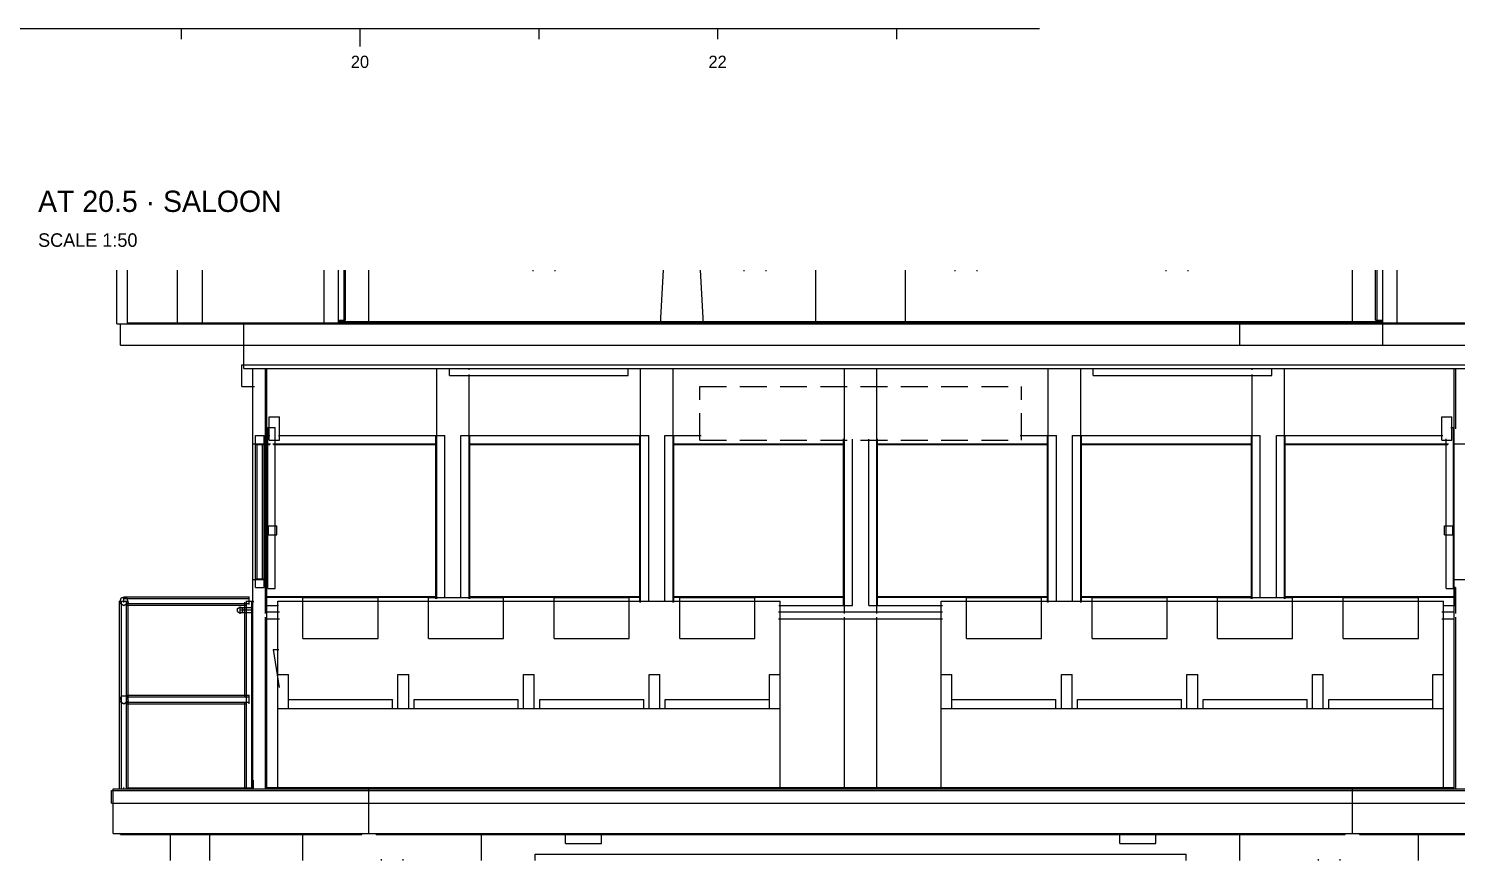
# Model space of a CAD drawing. Extents: x 5 to 836, y 5 to 589.
# Drawn here: x 395.9 to 555.6, y 182 to 275 of the extents above; entities that cross this region are included whole.
import ezdxf
from ezdxf.enums import TextEntityAlignment as Align

# ---------------------------------------------------------------- set-up
doc = ezdxf.new("R2010")
doc.units = 0
doc.linetypes.add('DASHED', pattern=[4.5, 3, -1.5])
for name, color, linetype in [('CUT', 7, 'CONTINUOUS'), ('DETAIL', 8, 'CONTINUOUS'), ('DIM', 3, 'CONTINUOUS'), ('MARKING', 4, 'DASHED'), ('OUTLINE', 7, 'CONTINUOUS'), ('TEXT', 7, 'CONTINUOUS')]:
    doc.layers.add(name, color=color, linetype=linetype)

msp = doc.modelspace()

# ---------------------------------------------------------------- linework, layer by layer
at = {"layer": 'CUT'}
for p, q in [((405.8, 242), (405.8, 248)), ((407, 242), (407, 248)), ((429, 242), (429, 248)), ((430.6, 242), (430.6, 248)), ((431.4, 242.4), (431.4, 248)), ((405.8, 242), (572.2, 242)), ((406.2, 239.6), (406.2, 242)), ((407, 242.12), (571, 242.12)), ((407, 242.02), (571, 242.02)), ((420, 237), (420, 242)), ((430.6, 242.4), (431.4, 242.4)), ((430.6, 242.24), (547.4, 242.24)), ((430.6, 242.14), (547.4, 242.14)), ((529.8, 242.14), (529.8, 242.24)), ((531.4, 239.6), (531.4, 242.12)), ((547.4, 242.15), (547.4, 242.24)), ((547.4, 239.6), (547.4, 242.12)), ((406.2, 239.6), (571.8, 239.6)), ((420, 237), (558, 237)), ((421, 228.58), (421, 237)), ((422.6, 228.58), (422.6, 237)), ((555.4, 228.58), (555.4, 237)), ((422.86, 229), (422.86, 231.6)), ((422.86, 231.6), (424, 231.6)), ((424, 229), (424, 231.6)), ((421, 228.58), (422.6, 228.58)), ((421.3, 228.5), (421.3, 229.5)), ((421.3, 229.5), (422.3, 229.5)), ((421.3, 228.5), (422.3, 228.5)), ((421.5, 213.5), (421.5, 228.5)), ((422.1, 213.5), (422.1, 228.5)), ((422.3, 228.5), (422.3, 229.5)), ((422.86, 229), (424, 229)), ((555.4, 228.58), (557, 228.58)), ((421, 190), (421, 213.42)), ((421, 213.42), (422.6, 213.42)), ((421.3, 213.5), (422.3, 213.5)), ((421.3, 212.5), (421.3, 213.5)), ((421.3, 212.5), (422.3, 212.5)), ((422.3, 212.5), (422.3, 213.5)), ((422.6, 190), (422.6, 213.42)), ((555.4, 213.42), (557, 213.42)), ((555.4, 190), (555.4, 213.42)), ((406.12, 210.85), (406.31, 211.4)), ((406.12, 210.85), (406.6, 210.5)), ((406.31, 211.4), (406.89, 211.4)), ((406.6, 210.5), (407.08, 210.85)), ((406.89, 211.4), (407.08, 210.85)), ((419.29, 210.18), (419.6, 210.36)), ((419.29, 209.82), (419.29, 210.18)), ((419.29, 209.82), (419.6, 209.64)), ((419.6, 210.36), (419.91, 210.18)), ((419.6, 209.64), (419.91, 209.82)), ((419.91, 209.82), (419.91, 210.18)), ((423.8, 190), (423.8, 202.8)), ((423.8, 202.8), (425, 202.8)), ((425, 199), (425, 202.8)), ((437.25, 202.8), (438.45, 202.8)), ((437.25, 199), (437.25, 202.8)), ((438.45, 199), (438.45, 202.8)), ((451.3, 202.8), (452.5, 202.8)), ((451.3, 199), (451.3, 202.8)), ((452.5, 199), (452.5, 202.8)), ((465.35, 202.8), (466.55, 202.8)), ((465.35, 199), (465.35, 202.8)), ((466.55, 199), (466.55, 202.8)), ((478.8, 199), (478.8, 202.8)), ((478.8, 202.8), (480, 202.8)), ((480, 190), (480, 202.8)), ((498, 202.8), (499.2, 202.8)), ((498, 190), (498, 202.8)), ((499.2, 199), (499.2, 202.8)), ((511.45, 202.8), (512.65, 202.8)), ((511.45, 199), (511.45, 202.8)), ((512.65, 199), (512.65, 202.8)), ((525.5, 202.8), (526.7, 202.8)), ((525.5, 199), (525.5, 202.8)), ((526.7, 199), (526.7, 202.8)), ((539.55, 202.8), (540.75, 202.8)), ((539.55, 199), (539.55, 202.8)), ((540.75, 199), (540.75, 202.8)), ((553, 202.8), (554.2, 202.8)), ((553, 199), (553, 202.8)), ((554.2, 190), (554.2, 202.8)), ((406.12, 199.85), (406.31, 200.4)), ((406.12, 199.85), (406.6, 199.5)), ((406.31, 200.4), (406.89, 200.4)), ((406.6, 199.5), (407.08, 199.85)), ((406.89, 200.4), (407.08, 199.85)), ((425, 200), (436.65, 200)), ((436.65, 199.02), (436.65, 200)), ((439.05, 200), (450.7, 200)), ((439.05, 199), (439.05, 199.98)), ((450.7, 199.02), (450.7, 200)), ((453.1, 200), (464.75, 200)), ((453.1, 199), (453.1, 199.98)), ((464.75, 199.02), (464.75, 200)), ((467.15, 200), (478.8, 200)), ((467.15, 199), (467.15, 199.98)), ((499.2, 200), (510.85, 200)), ((510.85, 199.02), (510.85, 200)), ((513.25, 200), (524.9, 200)), ((513.25, 199), (513.25, 199.98)), ((524.9, 199.02), (524.9, 200)), ((527.3, 200), (538.95, 200)), ((527.3, 199), (527.3, 199.98)), ((538.95, 199.02), (538.95, 200)), ((541.35, 200), (553, 200)), ((541.35, 199), (541.35, 199.98)), ((423.8, 199), (480, 199)), ((498, 199), (554.2, 199)), ((407, 190.02), (407, 190.1)), ((407, 190.1), (421, 190.1)), ((422.6, 190.16), (555.4, 190.16)), ((422.6, 190.06), (555.4, 190.06)), ((405.4, 190), (572.6, 190)), ((405.4, 185), (405.4, 190)), ((434, 185), (434, 190)), ((544, 185), (544, 190)), ((405.4, 185), (572.6, 185)), ((406.2, 184.92), (406.2, 185)), ((406.2, 184.9), (433.2, 184.9)), ((433.2, 184.9), (433.2, 184.98)), ((434.8, 184.91), (434.8, 185)), ((434.8, 184.9), (543.2, 184.9)), ((456, 183.9), (456, 184.9)), ((456, 183.9), (460, 183.9)), ((460, 183.9), (460, 184.9)), ((518, 183.9), (518, 184.9)), ((518, 183.9), (522, 183.9)), ((522, 183.9), (522, 184.9)), ((543.2, 184.9), (543.2, 184.99)), ((544.8, 184.92), (544.8, 185)), ((544.8, 184.9), (571.8, 184.9))]:
    msp.add_line(p, q, dxfattribs=at)
at = {"layer": 'DETAIL'}
for p, q in [((405.8, 242), (405.8, 248)), ((407, 242), (407, 248)), ((412.6, 242), (412.6, 248)), ((415.4, 242), (415.4, 248)), ((429, 242), (429, 248)), ((430.6, 242), (430.6, 248)), ((431.22, 242), (431.22, 248)), ((431.4, 242.4), (431.4, 248)), ((434, 242), (434, 248)), ((452.38, 247.86), (452.38, 248)), ((454.82, 247.86), (454.82, 248)), ((475.98, 247.86), (475.98, 248)), ((478.42, 247.86), (478.42, 248)), ((484, 242), (484, 248)), ((494, 242), (494, 248)), ((499.58, 247.86), (499.58, 248)), ((502.02, 247.86), (502.02, 248)), ((523.18, 247.86), (523.18, 248)), ((525.62, 247.86), (525.62, 248)), ((544, 242), (544, 248)), ((546.6, 242.4), (546.6, 248)), ((546.78, 242), (546.78, 248)), ((547.4, 239.6), (547.4, 248)), ((549, 242), (549, 248)), ((405.8, 242), (572.2, 242)), ((406.2, 239.6), (406.2, 242)), ((430.6, 242.4), (431.4, 242.4)), ((452.38, 242), (452.38, 242.14)), ((454.82, 242), (454.82, 242.14)), ((475.98, 242), (475.98, 242.14)), ((478.42, 242), (478.42, 242.14)), ((499.58, 242), (499.58, 242.14)), ((502.02, 242), (502.02, 242.14)), ((523.18, 242), (523.18, 242.14)), ((525.62, 242), (525.62, 242.14)), ((531.4, 239.6), (531.4, 242)), ((546.6, 242.4), (547.4, 242.4)), ((406.2, 239.6), (571.8, 239.6)), ((420, 237), (420, 239.78)), ((419.8, 235), (419.8, 237.4)), ((419.8, 237.4), (558.2, 237.4)), ((420, 237), (558, 237)), ((421, 190), (421, 237)), ((422.42, 209.61), (422.42, 237)), ((422.6, 190), (422.6, 237)), ((441.58, 211.26), (441.58, 237)), ((443, 236.2), (443, 237)), ((445.22, 236.86), (445.22, 237)), ((463, 236.2), (463, 237)), ((464.38, 210.84), (464.38, 237)), ((468.02, 210.84), (468.02, 237)), ((487.18, 209.61), (487.18, 237)), ((490.82, 209.61), (490.82, 237)), ((509.98, 210.84), (509.98, 237)), ((513.62, 210.84), (513.62, 237)), ((515, 236.2), (515, 237)), ((532.78, 236.86), (532.78, 237)), ((535, 236.2), (535, 237)), ((536.42, 211.26), (536.42, 237)), ((555.4, 190), (555.4, 237)), ((555.58, 230.24), (555.58, 237)), ((419.8, 235), (421.2, 235)), ((443, 236.2), (463, 236.2)), ((445.22, 211.26), (445.22, 236.31)), ((515, 236.2), (535, 236.2)), ((532.78, 211.26), (532.78, 236.31)), ((422.86, 229), (422.86, 231.6)), ((422.86, 231.6), (424, 231.6)), ((424, 229), (424, 231.6)), ((554, 231.6), (555.14, 231.6)), ((554, 229), (554, 231.6)), ((555.14, 229), (555.14, 231.6)), ((422.7, 212.4), (422.7, 230.4)), ((422.7, 230.4), (423.5, 230.4)), ((423.5, 212.4), (423.5, 230.4)), ((555.03, 230.4), (555.3, 230.4)), ((555.3, 212.4), (555.3, 230.4)), ((421, 228.58), (422.98, 228.58)), ((421.3, 212.5), (421.3, 229.5)), ((421.3, 229.5), (422.3, 229.5)), ((421.3, 228.5), (422.3, 228.5)), ((421.5, 213.5), (421.5, 228.5)), ((422.1, 213.5), (422.1, 228.5)), ((422.3, 212.5), (422.3, 229.5)), ((422.5, 210.5), (422.5, 229.5)), ((422.5, 229.5), (422.92, 229.5)), ((422.5, 228.5), (422.92, 228.5)), ((422.86, 229), (422.99, 229)), ((423.24, 229), (424, 229)), ((423.26, 228.58), (441.58, 228.58)), ((423.34, 228.5), (441.5, 228.5)), ((423.9, 229.5), (442.5, 229.5)), ((441.5, 211.25), (441.5, 229.5)), ((442.5, 211.34), (442.5, 229.5)), ((444.3, 229.5), (465.3, 229.5)), ((444.3, 211.34), (444.3, 229.5)), ((445.22, 228.58), (464.38, 228.58)), ((445.3, 211.25), (445.3, 229.5)), ((445.3, 228.5), (464.3, 228.5)), ((464.3, 210.87), (464.3, 229.5)), ((465.3, 210.92), (465.3, 229.5)), ((467.1, 229.5), (471.17, 229.5)), ((467.1, 210.92), (467.1, 229.5)), ((468.02, 228.58), (487.18, 228.58)), ((468.1, 210.87), (468.1, 229.5)), ((468.1, 228.5), (487.1, 228.5)), ((487.1, 210.5), (487.1, 229.13)), ((488.1, 210.5), (488.1, 229.08)), ((489.9, 210.5), (489.9, 229.08)), ((490.82, 228.58), (509.98, 228.58)), ((490.9, 210.5), (490.9, 229.13)), ((490.9, 228.5), (509.9, 228.5)), ((506.83, 229.5), (510.9, 229.5)), ((509.9, 210.87), (509.9, 229.5)), ((510.9, 210.92), (510.9, 229.5)), ((512.7, 229.5), (533.7, 229.5)), ((512.7, 210.92), (512.7, 229.5)), ((513.62, 228.58), (532.78, 228.58)), ((513.7, 210.87), (513.7, 229.5)), ((513.7, 228.5), (532.7, 228.5)), ((532.7, 211.25), (532.7, 229.5)), ((533.7, 211.34), (533.7, 229.5)), ((535.5, 229.5), (554.1, 229.5)), ((535.5, 211.34), (535.5, 229.5)), ((536.42, 228.58), (554.74, 228.58)), ((536.5, 211.25), (536.5, 229.5)), ((536.5, 228.5), (554.66, 228.5)), ((554, 229), (555.14, 229)), ((554.5, 212.4), (554.5, 229.14)), ((555.4, 228.58), (557, 228.58)), ((422.78, 218.4), (422.78, 219.4)), ((422.78, 219.4), (423.7, 219.4)), ((423.7, 218.4), (423.7, 219.4)), ((554.3, 219.4), (555.22, 219.4)), ((554.3, 218.4), (554.3, 219.4)), ((555.22, 218.4), (555.22, 219.4)), ((422.78, 218.4), (423.7, 218.4)), ((554.3, 218.4), (555.22, 218.4)), ((421, 213.42), (422.6, 213.42)), ((421.3, 213.5), (422.3, 213.5)), ((421.3, 212.5), (422.3, 212.5)), ((555.4, 213.42), (557, 213.42)), ((555.5, 210.5), (555.5, 212.6)), ((555.58, 209.61), (555.58, 212.52)), ((406.12, 210.85), (406.31, 211.4)), ((406.12, 211), (407.08, 211)), ((406.12, 190), (406.12, 211)), ((406.12, 210.85), (406.31, 210.71)), ((406.31, 211.4), (406.89, 211.4)), ((406.31, 190), (406.31, 211)), ((406.6, 210.82), (406.6, 211.48)), ((406.6, 211.48), (420.6, 211.48)), ((406.6, 211.29), (420.6, 211.29)), ((406.89, 211.4), (407.08, 210.85)), ((406.89, 190), (406.89, 211)), ((406.89, 210.71), (407.08, 210.85)), ((407.08, 190), (407.08, 211)), ((420.12, 200.29), (420.12, 210.86)), ((420.22, 211), (421.08, 211)), ((420.31, 190), (420.31, 211)), ((420.6, 210.62), (420.6, 211.48)), ((420.89, 190), (420.89, 211)), ((421.08, 210.86), (421.08, 211)), ((422.42, 211.42), (441.58, 211.42)), ((422.5, 211.5), (441.5, 211.5)), ((422.7, 212.4), (423.5, 212.4)), ((423.8, 211), (480, 211)), ((423.8, 190), (423.8, 211)), ((426.62, 211.4), (435.02, 211.4)), ((426.62, 206.8), (426.62, 211.4)), ((435.02, 206.8), (435.02, 211.4)), ((440.68, 211.4), (449.07, 211.4)), ((440.68, 206.8), (440.68, 211.4)), ((445.22, 211.42), (464.38, 211.42)), ((445.3, 211.5), (464.3, 211.5)), ((449.07, 206.8), (449.07, 211.4)), ((454.72, 211.4), (463.12, 211.4)), ((454.72, 206.8), (454.72, 211.4)), ((463.12, 206.8), (463.12, 211.4)), ((468.02, 211.42), (487.18, 211.42)), ((468.1, 211.5), (487.1, 211.5)), ((468.77, 211.4), (477.17, 211.4)), ((468.77, 206.8), (468.77, 211.4)), ((477.17, 206.8), (477.17, 211.4)), ((480, 190), (480, 211)), ((490.82, 211.42), (509.98, 211.42)), ((490.9, 211.5), (509.9, 211.5)), ((498, 211), (554.2, 211)), ((498, 190), (498, 211)), ((500.83, 211.4), (509.23, 211.4)), ((500.83, 206.8), (500.83, 211.4)), ((509.23, 206.8), (509.23, 211.4)), ((513.62, 211.42), (532.78, 211.42)), ((513.7, 211.5), (532.7, 211.5)), ((514.88, 211.4), (523.28, 211.4)), ((514.88, 206.8), (514.88, 211.4)), ((523.28, 206.8), (523.28, 211.4)), ((528.93, 211.4), (537.32, 211.4)), ((528.93, 206.8), (528.93, 211.4)), ((536.42, 211.42), (555.58, 211.42)), ((536.5, 211.5), (555.5, 211.5)), ((537.32, 206.8), (537.32, 211.4)), ((542.98, 211.4), (551.38, 211.4)), ((542.98, 206.8), (542.98, 211.4)), ((551.38, 206.8), (551.38, 211.4)), ((554.2, 190), (554.2, 211)), ((554.5, 212.4), (555.3, 212.4)), ((406.88, 210.71), (420.6, 210.71)), ((406.88, 210.52), (420.32, 210.52)), ((419.29, 210.18), (419.6, 210.36)), ((419.29, 209.82), (419.29, 210.18)), ((419.29, 209.82), (419.6, 209.64)), ((419.6, 210.36), (419.91, 210.18)), ((419.6, 209.72), (419.6, 210.28)), ((419.6, 210.28), (421, 210.28)), ((419.6, 210), (421, 210)), ((419.6, 209.64), (419.91, 209.82)), ((419.6, 209.72), (421, 209.72)), ((419.91, 209.82), (419.91, 210.18)), ((422.5, 210.5), (423.9, 210.5)), ((422.6, 209.8), (424, 209.8)), ((479.83, 209.8), (498.17, 209.8)), ((479.84, 210.5), (488.1, 210.5)), ((489.9, 210.5), (498.16, 210.5)), ((554, 209.8), (555.4, 209.8)), ((554.1, 210.5), (555.5, 210.5)), ((422.42, 190), (422.42, 209.19)), ((422.6, 209), (424, 209)), ((479.83, 209), (498.17, 209)), ((487.18, 190), (487.18, 209.19)), ((490.82, 190), (490.82, 209.19)), ((554, 209), (555.4, 209)), ((555.58, 190), (555.58, 209.19)), ((426.62, 206.8), (435.02, 206.8)), ((440.68, 206.8), (449.07, 206.8)), ((454.72, 206.8), (463.12, 206.8)), ((468.77, 206.8), (477.17, 206.8)), ((500.83, 206.8), (509.23, 206.8)), ((514.88, 206.8), (523.28, 206.8)), ((528.93, 206.8), (537.32, 206.8)), ((542.98, 206.8), (551.38, 206.8)), ((423.28, 205.6), (423.94, 205.6)), ((423.8, 202.8), (425, 202.8)), ((425, 199), (425, 202.8)), ((437.25, 202.8), (438.45, 202.8)), ((437.25, 199), (437.25, 202.8)), ((438.45, 199), (438.45, 202.8)), ((451.3, 202.8), (452.5, 202.8)), ((451.3, 199), (451.3, 202.8)), ((452.5, 199), (452.5, 202.8)), ((465.35, 202.8), (466.55, 202.8)), ((465.35, 199), (465.35, 202.8)), ((466.55, 199), (466.55, 202.8)), ((478.8, 199), (478.8, 202.8)), ((478.8, 202.8), (480, 202.8)), ((498, 202.8), (499.2, 202.8)), ((499.2, 199), (499.2, 202.8)), ((511.45, 202.8), (512.65, 202.8)), ((511.45, 199), (511.45, 202.8)), ((512.65, 199), (512.65, 202.8)), ((525.5, 202.8), (526.7, 202.8)), ((525.5, 199), (525.5, 202.8)), ((526.7, 199), (526.7, 202.8)), ((539.55, 202.8), (540.75, 202.8)), ((539.55, 199), (539.55, 202.8)), ((540.75, 199), (540.75, 202.8)), ((553, 202.8), (554.2, 202.8)), ((553, 199), (553, 202.8)), ((406.12, 199.85), (406.31, 200.4)), ((406.12, 199.85), (406.31, 199.71)), ((406.88, 200.48), (420.6, 200.48)), ((406.88, 200.29), (420.6, 200.29)), ((406.88, 199.71), (420.6, 199.71)), ((406.89, 200.4), (407.08, 199.85)), ((406.89, 199.71), (407.08, 199.85)), ((420.12, 190), (420.12, 199.74)), ((420.6, 199.52), (420.6, 200.48)), ((425, 200), (436.65, 200)), ((436.65, 199), (436.65, 200)), ((439.05, 200), (450.7, 200)), ((439.05, 199), (439.05, 200)), ((450.7, 199), (450.7, 200)), ((453.1, 200), (464.75, 200)), ((453.1, 199), (453.1, 200)), ((464.75, 199), (464.75, 200)), ((467.15, 199), (467.15, 200)), ((467.15, 200), (478.8, 200)), ((499.2, 200), (510.85, 200)), ((510.85, 199), (510.85, 200)), ((513.25, 200), (524.9, 200)), ((513.25, 199), (513.25, 200)), ((524.9, 199), (524.9, 200)), ((527.3, 200), (538.95, 200)), ((527.3, 199), (527.3, 200)), ((538.95, 199), (538.95, 200)), ((541.35, 200), (553, 200)), ((541.35, 199), (541.35, 200)), ((406.88, 199.52), (420.32, 199.52)), ((423.8, 199), (480, 199)), ((498, 199), (554.2, 199)), ((406.6, 190), (406.6, 190.14)), ((420.6, 190), (420.6, 190.14)), ((421.08, 190), (421.08, 190.97)), ((441.58, 190), (441.58, 190.14)), ((445.22, 190), (445.22, 190.14)), ((464.38, 190), (464.38, 190.14)), ((468.02, 190), (468.02, 190.14)), ((509.98, 190), (509.98, 190.14)), ((513.62, 190), (513.62, 190.14)), ((532.78, 190), (532.78, 190.14)), ((536.42, 190), (536.42, 190.14)), ((405.2, 188.4), (405.2, 189.8)), ((405.2, 189.8), (572.8, 189.8)), ((405.4, 190), (572.6, 190)), ((405.4, 185), (405.4, 190)), ((434, 185), (434, 190)), ((544, 185), (544, 190)), ((405.2, 188.4), (572.8, 188.4)), ((405.4, 185), (572.6, 185)), ((426.6, 182), (426.6, 184.9)), ((446.6, 182), (446.6, 184.9)), ((456, 184.9), (460, 184.9)), ((456, 183.9), (456, 184.9)), ((456, 183.9), (460, 183.9)), ((460, 183.9), (460, 184.9)), ((518, 183.9), (518, 184.9)), ((518, 184.9), (522, 184.9)), ((518, 183.9), (522, 183.9)), ((522, 183.9), (522, 184.9)), ((531.4, 182), (531.4, 184.9)), ((551.4, 182), (551.4, 184.9)), ((452.6, 182), (452.6, 182.69)), ((525.4, 182), (525.4, 182.69))]:
    msp.add_line(p, q, dxfattribs=at)
at = {"layer": 'DIM'}
for p, q in [((25, 275), (509, 275)), ((413, 275), (413, 273.8)), ((433, 275), (433, 273)), ((453, 275), (453, 273.8)), ((473, 275), (473, 273.8)), ((493, 275), (493, 273.8))]:
    msp.add_line(p, q, dxfattribs=at)
at = {"layer": 'MARKING'}
for p, q in [((407, 242.02), (407, 242.12)), ((407, 242.12), (571, 242.12)), ((407, 242.02), (571, 242.02)), ((430.6, 242.14), (430.6, 242.24)), ((430.6, 242.24), (434.1, 242.24)), ((430.6, 242.14), (547.4, 242.14)), ((531.4, 242.02), (531.4, 242.12)), ((543.91, 242.24), (547.4, 242.24)), ((547.4, 242.14), (547.4, 242.24)), ((547.4, 242.02), (547.4, 242.12)), ((471, 229), (471, 235)), ((471, 235), (507, 235)), ((507, 229), (507, 235)), ((471, 229), (507, 229)), ((407, 190), (407, 190.1)), ((407, 190.1), (421, 190.1)), ((421, 190), (421, 190.1)), ((422.6, 190.06), (422.6, 190.16)), ((422.6, 190.16), (555.4, 190.16)), ((422.6, 190.06), (555.4, 190.06)), ((555.4, 190.06), (555.4, 190.16)), ((407, 190), (421, 190)), ((406.2, 185), (433.2, 185)), ((406.2, 184.9), (406.2, 185)), ((406.2, 184.9), (433.2, 184.9)), ((433.2, 184.9), (433.2, 185)), ((434.8, 184.9), (434.8, 185)), ((434.8, 185), (543.2, 185)), ((434.8, 184.9), (543.2, 184.9)), ((543.2, 184.9), (543.2, 185)), ((544.8, 185), (571.8, 185)), ((544.8, 184.9), (544.8, 185)), ((544.8, 184.9), (571.8, 184.9))]:
    msp.add_line(p, q, dxfattribs=at)
at = {"layer": 'OUTLINE'}
for p, q in [((466.6, 242), (466.95, 248)), ((471.05, 248), (471.4, 242)), ((423.28, 205.6), (423.98, 201.33)), ((425.98, 190.14), (426, 190)), ((431.2, 190), (431.22, 190.14)), ((411.8, 182), (411.8, 185)), ((416.2, 182), (416.2, 185)), ((426.6, 182), (426.6, 184.9)), ((446.6, 182), (446.6, 184.9)), ((531.4, 182), (531.4, 184.9)), ((551.4, 182), (551.4, 184.9)), ((435.42, 182), (435.42, 182.14)), ((437.78, 182.14), (437.78, 182)), ((452.6, 182.69), (525.4, 182.69)), ((540.22, 182), (540.22, 182.14)), ((542.58, 182.14), (542.58, 182))]:
    msp.add_line(p, q, dxfattribs=at)

# ---------------------------------------------------------------- texts
at = {"layer": 'TEXT'}
for s, p in [('20', (433, 270.6)), ('22', (473, 270.6))]:
    msp.add_text(s, height=1.37, dxfattribs=at).set_placement(p, align=Align.CENTER)
for s, height, p in [('AT 20.5 · SALOON', 2.38, (397, 254.5)), ('SCALE 1:50', 1.51, (397, 250.6))]:
    msp.add_text(s, height=height, dxfattribs=at).set_placement(p)

doc.saveas('drawing.dxf')
